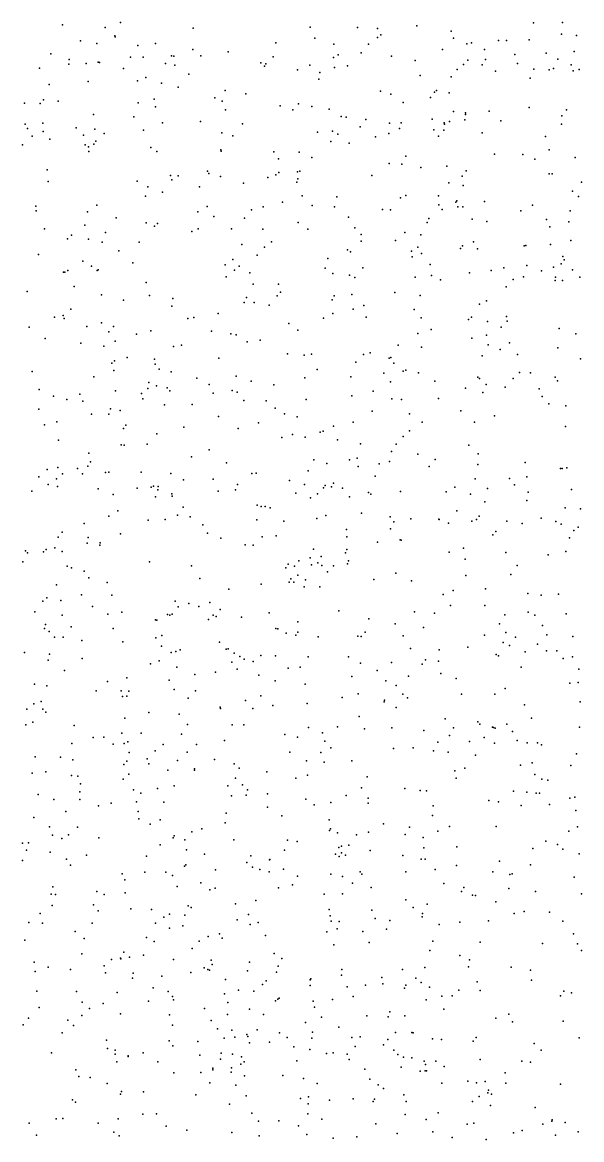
# Model space of a CAD drawing. Extents: x 2 to 99999, y 0 to 49999.
# Drawn here: x 18758 to 25002, y 37509 to 49995 of the extents above; entities that cross this region are included whole.
import ezdxf

# ---------------------------------------------------------------- set-up
doc = ezdxf.new("R2010")
doc.units = 0
doc.header["$MEASUREMENT"] = 0
doc.layers.add('points', color=50, linetype='Continuous')

msp = doc.modelspace()

# ---------------------------------------------------------------- linework, layer by layer
at = {"layer": 'points', "color": 3}
for p in [(19208, 49969, 41), (19855, 49995, 37), (23162, 49958, 53), (24464, 49991, 59), (24789, 49992, 93), (19681, 49938, 77), (19790, 49843, 53), (19795, 49833, 16), (20665, 49929, 19), (21971, 49940, 97), (22499, 49936, 65), (22722, 49925, 76), (22723, 49827, 32), (22760, 49855, 42), (23545, 49897, 81), (24778, 49862, 61), (24944, 49849, 25), (19408, 49787, 0), (19591, 49757, 15), (20048, 49738, 22), (20246, 49760, 4), (21589, 49767, 78), (22022, 49817, 11), (22234, 49753, 7), (22624, 49753, 27), (23573, 49818, 16), (23719, 49754, 38), (23774, 49768, 9), (24075, 49792, 46), (24163, 49794, 17), (24415, 49801, 8), (19077, 49645, 46), (19281, 49580, 93), (19967, 49607, 24), (20107, 49605, 89), (20423, 49622, 19), (20448, 49619, 52), (20663, 49690, 96), (20752, 49621, 3), (21055, 49667, 40), (21560, 49609, 31), (22231, 49603, 100), (22285, 49631, 73), (22539, 49653, 60), (22881, 49619, 78), (23449, 49693, 61), (23732, 49574, 13), (23917, 49690, 85), (23929, 49581, 29), (24256, 49636, 54), (24605, 49650, 27), (24737, 49584, 76), (24919, 49670, 17), (18948, 49484, 6), (19276, 49529, 7), (19471, 49534, 49), (19603, 49549, 82), (19621, 49547, 44), (19888, 49479, 2), (20357, 49534, 8), (20460, 49518, 91), (21420, 49541, 96), (21460, 49507, 41), (21477, 49530, 46), (21831, 49463, 24), (21968, 49518, 35), (22242, 49491, 95), (22388, 49508, 17), (23143, 49568, 87), (23611, 49468, 58), (23682, 49524, 52), (23892, 49519, 3), (24042, 49451, 39), (24286, 49534, 88), (24467, 49471, 64), (24641, 49466, 97), (24689, 49478, 96), (24884, 49520, 72), (24907, 49455, 31), (24976, 49467, 41), (19494, 49334, 8), (20044, 49341, 1), (20136, 49379, 13), (20618, 49417, 70), (22067, 49361, 12), (22079, 49436, 48), (23198, 49401, 11), (23546, 49387, 88), (24429, 49371, 41), (19058, 49302, 14), (20312, 49314, 87), (20499, 49272, 18), (21022, 49235, 89), (21253, 49198, 27), (22756, 49225, 14), (23358, 49215, 89), (23381, 49233, 41), (23522, 49209, 36), (18781, 49093, 35), (18956, 49088, 0), (18996, 49131, 11), (19157, 49114, 21), (20051, 49096, 92), (20228, 49138, 96), (20907, 49152, 25), (20988, 49116, 78), (21842, 49083, 60), (22872, 49192, 41), (23011, 49098, 4), (23315, 49155, 66), (19553, 48966, 30), (20243, 49051, 60), (21026, 49018, 39), (21638, 49063, 95), (21779, 49017, 94), (21990, 49053, 74), (22185, 49025, 71), (23570, 48997, 28), (23704, 48983, 86), (23705, 48967, 42), (23971, 49004, 40), (24415, 49043, 96), (24780, 48950, 13), (24832, 49016, 73), (18790, 48858, 62), (18986, 48867, 13), (20003, 48938, 53), (20322, 48874, 90), (20746, 48887, 5), (21215, 48862, 36), (22317, 48943, 74), (22373, 48937, 56), (22529, 48829, 69), (22593, 48911, 86), (22858, 48867, 24), (22989, 48871, 35), (23335, 48914, 82), (23469, 48873, 19), (23472, 48857, 18), (23526, 48888, 34), (23697, 48904, 49), (24099, 48896, 23), (24778, 48858, 95), (18815, 48808, 72), (18867, 48724, 73), (18991, 48776, 61), (19358, 48816, 45), (19439, 48736, 99), (19568, 48801, 7), (19672, 48752, 51), (20109, 48791, 24), (20986, 48761, 88), (21108, 48726, 19), (22055, 48767, 94), (22221, 48780, 44), (22282, 48747, 66), (22701, 48716, 49), (22848, 48753, 89), (22970, 48808, 4), (23354, 48793, 14), (23405, 48725, 15), (23465, 48789, 70), (23891, 48759, 94), (24599, 48719, 66), (18759, 48625, 44), (19066, 48690, 87), (19460, 48625, 43), (19496, 48603, 3), (19555, 48634, 29), (19577, 48667, 41), (20193, 48597, 11), (22201, 48662, 75), (22407, 48645, 1), (19501, 48551, 19), (20260, 48552, 20), (20975, 48569, 71), (20978, 48556, 24), (21565, 48549, 17), (21617, 48470, 44), (21850, 48543, 17), (21990, 48484, 1), (23039, 48500, 28), (24028, 48522, 18), (24346, 48519, 36), (24480, 48465, 83), (24640, 48570, 74), (24930, 48483, 72), (19036, 48347, 47), (20827, 48332, 27), (21830, 48325, 82), (21855, 48333, 77), (22853, 48416, 20), (22994, 48409, 2), (23208, 48374, 82), (23499, 48387, 70), (23713, 48337, 38), (19047, 48215, 93), (20039, 48219, 90), (20414, 48285, 94), (20426, 48234, 19), (20498, 48281, 3), (20840, 48306, 87), (20970, 48271, 41), (21228, 48197, 88), (21498, 48260, 68), (21590, 48292, 19), (21620, 48317, 63), (21823, 48210, 91), (21834, 48245, 81), (22661, 48285, 66), (23519, 48203, 86), (23668, 48277, 5), (24640, 48303, 29), (24674, 48303, 21), (25002, 48210, 49), (20158, 48156, 9), (20322, 48096, 36), (20737, 48158, 72), (23680, 48173, 96), (24901, 48110, 52), (19591, 47951, 83), (20134, 48053, 71), (21664, 47985, 22), (21884, 48057, 98), (21995, 47949, 62), (22271, 48044, 16), (22979, 48035, 86), (23039, 48061, 70), (23405, 48057, 93), (23409, 47957, 14), (23597, 47984, 11), (23608, 48000, 35), (23917, 47993, 1), (24453, 47953, 15), (24966, 48049, 90), (18907, 47942, 32), (18911, 47887, 16), (19486, 47876, 17), (20718, 47879, 69), (20820, 47938, 86), (20896, 47825, 32), (21318, 47900, 82), (21445, 47935, 78), (22244, 47935, 35), (22780, 47902, 46), (22869, 47899, 45), (23445, 47903, 12), (23621, 47933, 7), (23676, 47935, 56), (24324, 47889, 15), (24874, 47888, 30), (19454, 47729, 75), (19807, 47810, 4), (20141, 47755, 13), (20232, 47718, 88), (20267, 47747, 95), (21237, 47806, 31), (21839, 47757, 60), (22401, 47817, 20), (22469, 47698, 97), (23279, 47759, 46), (23295, 47804, 19), (23779, 47794, 19), (23944, 47768, 20), (24611, 47793, 62), (24649, 47710, 9), (24860, 47765, 60), (19006, 47689, 60), (19262, 47576, 70), (19307, 47616, 90), (19497, 47573, 71), (19688, 47648, 61), (20652, 47657, 59), (20720, 47689, 90), (21094, 47686, 35), (21444, 47685, 21), (21946, 47683, 2), (22541, 47623, 49), (23028, 47648, 58), (23208, 47622, 64), (19650, 47540, 84), (20064, 47538, 96), (21209, 47511, 66), (21463, 47484, 11), (21539, 47543, 28), (22387, 47453, 19), (22542, 47549, 62), (22923, 47556, 89), (23175, 47484, 72), (23649, 47466, 1), (23674, 47496, 64), (23795, 47543, 54), (23841, 47465, 57), (24362, 47497, 62), (24379, 47500, 30), (24656, 47514, 59), (24880, 47556, 75), (18938, 47399, 25), (19433, 47325, 93), (19837, 47441, 51), (21107, 47345, 97), (21379, 47392, 41), (22168, 47355, 85), (22423, 47431, 89), (23101, 47437, 49), (23111, 47373, 74), (23213, 47411, 56), (24792, 47378, 46), (24809, 47343, 23), (19219, 47204, 94), (19234, 47202, 10), (19266, 47222, 0), (19529, 47272, 23), (19593, 47223, 33), (19604, 47229, 33), (19992, 47309, 94), (21023, 47286, 33), (21125, 47224, 27), (21179, 47271, 24), (21299, 47197, 92), (22139, 47248, 87), (22560, 47252, 33), (23311, 47289, 28), (23992, 47221, 58), (24132, 47250, 89), (24391, 47276, 12), (24556, 47218, 87), (24689, 47258, 9), (24773, 47295, 56), (24902, 47229, 78), (20141, 47087, 74), (21034, 47153, 11), (22225, 47188, 50), (22409, 47170, 70), (22472, 47145, 87), (23142, 47148, 3), (23327, 47166, 21), (23426, 47118, 98), (23751, 47196, 68), (24238, 47120, 24), (24352, 47153, 88), (24706, 47110, 86), (24710, 47146, 40), (24787, 47112, 50), (24982, 47149, 90), (18811, 46989, 78), (19337, 47044, 74), (19641, 46950, 15), (21336, 47070, 98), (21617, 47068, 53), (21640, 46978, 71), (22438, 46952, 98), (22918, 46975, 6), (24159, 47040, 27), (19886, 46891, 74), (20177, 46942, 5), (20427, 46823, 14), (20439, 46909, 58), (21233, 46866, 19), (21259, 46921, 92), (21347, 46864, 21), (21514, 46834, 97), (21602, 46938, 76), (22216, 46894, 59), (22238, 46938, 97), (22572, 46830, 16), (23200, 46941, 27), (23862, 46845, 25), (23941, 46883, 88), (19116, 46700, 21), (19214, 46720, 65), (19298, 46789, 75), (20674, 46698, 50), (20945, 46740, 1), (22224, 46741, 79), (22451, 46789, 67), (22598, 46701, 8), (23133, 46787, 44), (23772, 46699, 91), (24162, 46707, 16), (18833, 46587, 10), (19225, 46684, 52), (19479, 46597, 23), (19642, 46636, 37), (19776, 46596, 53), (20604, 46684, 18), (21734, 46629, 23), (22121, 46688, 26), (23211, 46692, 29), (23740, 46673, 36), (23952, 46653, 23), (24105, 46588, 86), (24171, 46657, 99), (24753, 46573, 60), (19013, 46461, 56), (19722, 46536, 42), (20034, 46510, 88), (20192, 46549, 65), (20869, 46544, 97), (21085, 46513, 7), (21145, 46502, 97), (21832, 46555, 19), (23173, 46517, 26), (23323, 46563, 50), (23778, 46464, 92), (23942, 46499, 49), (24939, 46516, 77), (19411, 46409, 55), (19667, 46376, 18), (19796, 46431, 75), (20444, 46373, 48), (20534, 46388, 47), (21268, 46425, 20), (21414, 46442, 86), (22955, 46386, 79), (23216, 46366, 13), (23959, 46392, 2), (24091, 46338, 62), (24197, 46412, 69), (24736, 46359, 18), (19787, 46212, 81), (19928, 46248, 40), (20232, 46232, 27), (20953, 46241, 5), (21719, 46292, 8), (21906, 46275, 16), (21988, 46286, 34), (22567, 46285, 2), (22641, 46301, 64), (22852, 46244, 97), (22872, 46251, 1), (23893, 46267, 79), (24288, 46285, 89), (24991, 46234, 36), (18866, 46092, 44), (19757, 46187, 87), (19780, 46104, 44), (20241, 46176, 65), (20287, 46119, 5), (20421, 46090, 13), (22051, 46114, 1), (22481, 46197, 40), (22795, 46076, 17), (22907, 46187, 32), (23009, 46098, 90), (23038, 46107, 67), (23180, 46078, 94), (24310, 46081, 95), (24433, 46077, 64), (19557, 46032, 84), (20170, 45970, 55), (20706, 46020, 85), (21146, 46040, 25), (21311, 45985, 87), (21912, 46023, 25), (22426, 46034, 57), (22868, 45976, 30), (23363, 45984, 22), (23842, 46029, 84), (23862, 46015, 23), (24239, 46016, 49), (24708, 46029, 85), (24734, 45990, 26), (18946, 45894, 59), (19401, 45840, 30), (19797, 45876, 20), (20090, 45849, 56), (20160, 45903, 52), (20254, 45934, 5), (20374, 45909, 82), (20404, 45876, 37), (20842, 45948, 36), (20887, 45852, 12), (21100, 45882, 24), (21158, 45863, 43), (21564, 45946, 93), (22676, 45873, 75), (23704, 45906, 54), (23901, 45860, 14), (23935, 45947, 49), (24148, 45918, 58), (24528, 45898, 25), (19107, 45817, 12), (19255, 45780, 23), (19435, 45762, 99), (20102, 45787, 57), (20345, 45720, 41), (20654, 45723, 72), (21230, 45770, 55), (21480, 45766, 1), (21925, 45780, 47), (22438, 45822, 21), (22883, 45786, 21), (22990, 45779, 24), (23403, 45790, 26), (24562, 45813, 54), (24636, 45731, 13), (24827, 45710, 1), (18944, 45671, 69), (19530, 45618, 46), (19723, 45616, 25), (19743, 45676, 86), (19850, 45658, 94), (20949, 45592, 15), (21581, 45684, 84), (21686, 45620, 67), (21828, 45586, 26), (22665, 45650, 28), (23079, 45621, 87), (23653, 45652, 91), (24030, 45597, 81), (19006, 45498, 24), (19143, 45532, 78), (19887, 45457, 21), (19915, 45492, 48), (20560, 45473, 97), (21166, 45457, 84), (21393, 45521, 84), (22232, 45484, 76), (22452, 45528, 24), (23221, 45526, 55), (23807, 45528, 84), (24823, 45479, 11), (19160, 45326, 25), (20258, 45398, 21), (21655, 45355, 66), (21775, 45390, 59), (21917, 45360, 80), (22083, 45416, 48), (22117, 45426, 67), (22275, 45328, 7), (23009, 45367, 84), (23079, 45430, 85), (19862, 45275, 6), (19896, 45271, 54), (20150, 45283, 64), (20844, 45218, 21), (22535, 45284, 58), (22878, 45200, 33), (22931, 45282, 46), (23742, 45270, 87), (19500, 45181, 3), (19518, 45085, 35), (20647, 45140, 83), (22013, 45108, 55), (22409, 45108, 26), (22497, 45124, 22), (22856, 45089, 49), (23172, 45171, 10), (23368, 45109, 35), (23847, 45173, 40), (24371, 45076, 62), (19035, 44997, 4), (19155, 45019, 8), (19206, 44950, 20), (19374, 45010, 35), (19429, 44950, 93), (19488, 45035, 98), (19688, 44964, 14), (19725, 44968, 60), (20083, 44969, 85), (20416, 44952, 85), (21036, 45072, 53), (21320, 44955, 47), (21369, 44959, 38), (21948, 44983, 77), (22156, 45064, 80), (22508, 45031, 45), (22742, 45062, 90), (23299, 45031, 38), (23842, 45054, 89), (24765, 45011, 72), (24785, 45010, 71), (24836, 45018, 57), (18941, 44917, 22), (19048, 44829, 54), (19140, 44894, 72), (20558, 44884, 72), (20890, 44891, 76), (21161, 44829, 71), (21739, 44874, 78), (21907, 44829, 44), (22232, 44844, 72), (22698, 44922, 91), (23815, 44895, 53), (24197, 44899, 93), (24392, 44916, 30), (18864, 44756, 99), (19150, 44810, 72), (19604, 44781, 35), (19771, 44718, 66), (20041, 44790, 73), (20195, 44801, 50), (20221, 44811, 0), (20269, 44771, 14), (20275, 44808, 33), (20428, 44728, 15), (20944, 44757, 24), (21138, 44770, 99), (21810, 44734, 10), (22054, 44726, 52), (22120, 44794, 39), (22140, 44819, 30), (22209, 44805, 73), (22332, 44788, 22), (22623, 44741, 81), (22650, 44722, 16), (22980, 44751, 25), (23489, 44750, 88), (23585, 44799, 75), (23762, 44723, 18), (23951, 44784, 60), (24254, 44825, 45), (24406, 44743, 11), (24890, 44776, 88), (20243, 44693, 57), (20432, 44699, 36), (20555, 44578, 81), (21380, 44601, 99), (21423, 44584, 84), (21469, 44583, 68), (21975, 44680, 78), (22410, 44693, 42), (23921, 44636, 9), (24392, 44652, 79), (19722, 44477, 4), (19825, 44537, 13), (20491, 44489, 94), (20631, 44469, 58), (21526, 44569, 12), (22046, 44452, 66), (22146, 44485, 35), (22546, 44512, 18), (22864, 44468, 26), (23608, 44535, 42), (23857, 44475, 65), (24551, 44453, 50), (24819, 44568, 31), (24990, 44559, 3), (19449, 44393, 100), (20161, 44432, 15), (20351, 44440, 94), (20774, 44379, 29), (21375, 44436, 73), (21679, 44421, 97), (22376, 44327, 22), (22870, 44334, 70), (22905, 44414, 97), (23097, 44446, 33), (23408, 44442, 74), (23411, 44441, 41), (23515, 44398, 62), (23776, 44421, 98), (23827, 44440, 59), (24166, 44419, 48), (24339, 44394, 92), (24714, 44418, 85), (24774, 44386, 90), (24962, 44354, 96), (19159, 44242, 16), (19204, 44297, 4), (19493, 44239, 25), (19854, 44281, 18), (20826, 44288, 44), (20974, 44230, 11), (21436, 44247, 85), (21593, 44256, 3), (22379, 44247, 55), (22977, 44211, 54), (22988, 44210, 38), (24011, 44267, 10), (24043, 44304, 68), (24866, 44236, 62), (24915, 44317, 67), (18795, 44090, 16), (18993, 44079, 69), (19024, 44103, 61), (19119, 44122, 98), (19202, 44080, 10), (19482, 44175, 44), (19624, 44154, 36), (19628, 44179, 3), (21246, 44158, 41), (21334, 44152, 13), (22010, 44109, 8), (22381, 44104, 64), (22725, 44187, 65), (23524, 44076, 97), (23685, 44119, 42), (24826, 44081, 80), (18762, 43966, 79), (18814, 44067, 45), (20179, 43965, 11), (21845, 43978, 81), (21972, 44011, 16), (22056, 43955, 20), (22094, 44027, 56), (22367, 44066, 26), (22400, 43976, 86), (23702, 43997, 21), (24156, 44069, 59), (24630, 44046, 80), (19257, 43919, 58), (19306, 43901, 89), (19450, 43862, 29), (20646, 43921, 47), (21701, 43901, 68), (21726, 43942, 79), (21795, 43917, 18), (21985, 43934, 46), (22103, 43927, 51), (22165, 43856, 94), (22232, 43921, 46), (22390, 43943, 71), (22927, 43840, 30), (24281, 43924, 87), (19140, 43710, 97), (19500, 43786, 86), (19706, 43735, 40), (20740, 43780, 74), (21426, 43717, 27), (21737, 43739, 40), (21756, 43777, 84), (21788, 43739, 81), (21833, 43818, 23), (21921, 43767, 60), (22681, 43770, 65), (23104, 43754, 19), (23711, 43815, 5), (24213, 43825, 35), (19420, 43596, 14), (19757, 43595, 10), (21065, 43659, 96), (21904, 43687, 47), (22079, 43688, 96), (23457, 43602, 33), (23568, 43647, 60), (23930, 43663, 43), (24400, 43611, 75), (24549, 43593, 73), (24745, 43605, 38), (18988, 43525, 94), (19030, 43564, 32), (19188, 43536, 41), (19540, 43468, 68), (20463, 43528, 24), (20496, 43464, 71), (20616, 43500, 98), (20727, 43467, 8), (20851, 43511, 74), (23539, 43478, 49), (23923, 43477, 83), (18897, 43409, 70), (19203, 43372, 22), (19714, 43382, 87), (19869, 43403, 50), (20379, 43376, 49), (20405, 43371, 9), (20431, 43380, 59), (20890, 43371, 96), (20922, 43355, 26), (20968, 43432, 16), (21204, 43347, 68), (21515, 43395, 9), (22292, 43417, 24), (22628, 43330, 34), (23138, 43408, 80), (23358, 43394, 0), (24145, 43375, 50), (24406, 43404, 58), (24478, 43370, 40), (24830, 43384, 57), (19006, 43220, 62), (19015, 43267, 76), (19303, 43241, 22), (19771, 43221, 39), (20244, 43319, 83), (20259, 43315, 92), (20838, 43323, 10), (21588, 43221, 51), (21612, 43219, 75), (21834, 43294, 6), (22919, 43273, 29), (23235, 43232, 84), (24087, 43274, 71), (24567, 43253, 42), (19057, 43189, 75), (19117, 43124, 8), (19215, 43124, 99), (19422, 43089, 58), (20248, 43116, 21), (20314, 43144, 92), (21704, 43168, 69), (21811, 43145, 65), (21833, 43181, 7), (22061, 43128, 57), (22504, 43134, 83), (22539, 43131, 86), (22587, 43181, 80), (23009, 43139, 34), (23918, 43146, 24), (24156, 43178, 9), (24263, 43124, 78), (24612, 43149, 43), (24905, 43131, 96), (18781, 42952, 59), (19880, 43071, 16), (20312, 43023, 76), (20418, 42954, 41), (20470, 42964, 70), (20520, 42983, 4), (20958, 43068, 34), (21035, 42991, 56), (21055, 42994, 58), (23092, 42996, 6), (23413, 42983, 59), (23730, 43013, 93), (24127, 43063, 36), (24196, 43030, 62), (24373, 42960, 49), (24511, 43048, 56), (24611, 42973, 69), (24725, 42972, 57), (19045, 42869, 77), (19060, 42933, 89), (19425, 42886, 44), (20284, 42860, 74), (21098, 42845, 63), (21122, 42944, 47), (21185, 42910, 67), (21236, 42879, 93), (21336, 42851, 51), (21420, 42921, 86), (21585, 42915, 11), (21948, 42905, 44), (22400, 42906, 12), (22534, 42834, 52), (22878, 42841, 72), (23258, 42871, 87), (23405, 42855, 86), (24048, 42929, 25), (24075, 42916, 39), (24797, 42885, 6), (24902, 42904, 49), (19227, 42752, 49), (20190, 42826, 73), (20484, 42790, 45), (20683, 42708, 82), (20915, 42733, 60), (21156, 42767, 9), (21725, 42777, 42), (21860, 42791, 66), (22719, 42752, 78), (23223, 42823, 43), (23431, 42718, 70), (24326, 42790, 61), (24972, 42768, 47), (18893, 42600, 87), (19033, 42579, 19), (19707, 42630, 45), (19923, 42670, 68), (20399, 42643, 44), (21400, 42701, 45), (21580, 42636, 94), (21916, 42601, 72), (22438, 42685, 45), (22815, 42637, 74), (22933, 42583, 38), (23069, 42689, 84), (23601, 42661, 33), (24869, 42610, 16), (24963, 42616, 75), (19584, 42525, 95), (19863, 42524, 47), (19876, 42463, 22), (19924, 42466, 88), (19946, 42522, 55), (20452, 42540, 35), (20690, 42526, 54), (21419, 42469, 13), (22509, 42491, 23), (23005, 42487, 72), (23660, 42487, 32), (24033, 42488, 20), (24148, 42550, 47), (18885, 42381, 4), (18970, 42407, 16), (20611, 42444, 66), (20966, 42344, 98), (20971, 42329, 57), (21248, 42417, 65), (21330, 42329, 55), (21556, 42359, 36), (21939, 42384, 23), (22330, 42452, 49), (22799, 42403, 82), (22803, 42422, 37), (22932, 42338, 30), (23058, 42445, 39), (24365, 42370, 73), (24985, 42400, 36), (18807, 42319, 77), (18987, 42320, 79), (19020, 42285, 69), (19901, 42221, 41), (20169, 42284, 26), (20510, 42265, 12), (22519, 42237, 10), (23479, 42212, 72), (24441, 42220, 23), (18798, 42143, 5), (18877, 42173, 82), (19338, 42137, 62), (20603, 42148, 71), (21100, 42146, 68), (21232, 42146, 34), (21953, 42116, 44), (22277, 42123, 55), (22577, 42101, 38), (22882, 42112, 53), (23242, 42082, 44), (23572, 42111, 88), (23845, 42177, 20), (23866, 42152, 19), (24008, 42118, 66), (24018, 42115, 95), (24036, 42109, 6), (24168, 42153, 45), (24978, 42117, 92), (19549, 42004, 61), (19667, 42006, 26), (19868, 42052, 27), (19937, 41956, 83), (20086, 42052, 30), (20535, 42040, 92), (21016, 41969, 50), (21688, 42037, 83), (21831, 42007, 72), (22109, 42055, 54), (22137, 41961, 18), (23526, 42027, 51), (23752, 41960, 99), (23913, 42004, 93), (24232, 42069, 39), (24281, 41968, 90), (19311, 41936, 35), (19772, 41928, 92), (19893, 41938, 77), (19949, 41836, 33), (20242, 41855, 25), (20332, 41924, 43), (20598, 41841, 84), (20703, 41926, 25), (21745, 41839, 22), (22092, 41835, 37), (22201, 41886, 5), (22902, 41882, 28), (23121, 41887, 35), (23348, 41854, 95), (23398, 41951, 56), (23512, 41838, 86), (24030, 41939, 89), (24393, 41944, 76), (24509, 41942, 59), (24556, 41920, 54), (18900, 41786, 6), (19185, 41783, 77), (19320, 41752, 0), (19925, 41737, 4), (20152, 41765, 49), (20170, 41709, 45), (20489, 41748, 45), (20902, 41756, 31), (21123, 41708, 47), (21930, 41743, 11), (22127, 41728, 10), (22436, 41743, 31), (23818, 41806, 75), (24449, 41720, 64), (24946, 41822, 66), (18867, 41603, 86), (19021, 41619, 12), (19891, 41702, 37), (19946, 41594, 56), (20383, 41637, 81), (20679, 41652, 31), (20679, 41639, 12), (21180, 41660, 88), (21488, 41618, 7), (21942, 41582, 43), (23586, 41632, 21), (23699, 41661, 62), (24318, 41693, 16), (24480, 41591, 19), (24880, 41692, 31), (19308, 41577, 69), (19378, 41570, 23), (19406, 41485, 46), (19882, 41536, 24), (20452, 41462, 54), (21052, 41462, 18), (21137, 41548, 4), (21216, 41475, 70), (21810, 41547, 62), (22609, 41562, 51), (23603, 41549, 24), (24558, 41536, 67), (24625, 41527, 83), (18934, 41365, 59), (19399, 41395, 92), (19998, 41419, 88), (20080, 41383, 60), (20266, 41435, 45), (21094, 41352, 47), (21256, 41360, 19), (21270, 41418, 36), (21494, 41373, 11), (22375, 41356, 61), (22543, 41440, 74), (23027, 41434, 17), (23200, 41410, 74), (23272, 41406, 65), (24242, 41405, 96), (24392, 41391, 16), (24495, 41380, 39), (24531, 41380, 47), (24928, 41338, 22), (19111, 41312, 22), (19400, 41309, 42), (19607, 41240, 84), (19751, 41271, 5), (20034, 41285, 91), (20339, 41280, 34), (21494, 41224, 96), (21924, 41313, 11), (22015, 41249, 47), (22204, 41277, 44), (22618, 41270, 47), (22619, 41326, 89), (23343, 41239, 24), (23968, 41298, 47), (24073, 41286, 80), (24329, 41242, 88), (24645, 41254, 98), (24870, 41326, 72), (18885, 41109, 47), (19242, 41178, 67), (20050, 41177, 45), (20057, 41094, 49), (20297, 41083, 72), (21035, 41159, 1), (21655, 41129, 54), (22185, 41083, 31), (23339, 41131, 65), (24937, 41187, 66), (19060, 41005, 68), (19375, 41000, 6), (20184, 41035, 47), (20762, 40981, 44), (21024, 41051, 12), (22187, 40964, 12), (22200, 40984, 94), (22790, 41040, 40), (23081, 41002, 33), (23395, 40958, 84), (23527, 41010, 26), (24048, 41009, 38), (24860, 40957, 33), (24956, 41004, 32), (19095, 40913, 72), (19198, 40874, 82), (19275, 40915, 32), (19613, 40881, 44), (20441, 40881, 83), (20453, 40903, 89), (20573, 40860, 0), (20652, 40950, 71), (21120, 40858, 84), (21718, 40857, 44), (21825, 40842, 57), (22275, 40938, 62), (22489, 40917, 74), (22621, 40944, 59), (23032, 40920, 1), (23233, 40884, 55), (24603, 40843, 85), (18758, 40822, 20), (18805, 40746, 0), (18828, 40826, 0), (19067, 40720, 7), (20295, 40802, 63), (20589, 40749, 91), (21686, 40745, 10), (22292, 40773, 65), (22320, 40790, 5), (22323, 40716, 80), (22404, 40801, 44), (22640, 40741, 71), (23242, 40769, 94), (23610, 40781, 96), (24457, 40763, 10), (24732, 40808, 31), (24791, 40754, 46), (24974, 40705, 73), (18758, 40629, 3), (19252, 40642, 39), (19474, 40688, 19), (20143, 40677, 64), (20583, 40580, 43), (20790, 40700, 14), (21266, 40607, 72), (21309, 40682, 54), (21516, 40636, 42), (21522, 40641, 80), (22253, 40700, 96), (22296, 40672, 80), (22365, 40690, 92), (23005, 40686, 22), (23211, 40642, 68), (23257, 40642, 73), (24087, 40623, 63), (24433, 40581, 43), (19295, 40575, 84), (19872, 40481, 52), (20126, 40500, 9), (20361, 40498, 17), (20435, 40460, 94), (20570, 40565, 25), (20916, 40524, 48), (21329, 40556, 27), (21410, 40528, 40), (21513, 40501, 7), (21672, 40530, 44), (21831, 40455, 49), (22202, 40477, 12), (22528, 40502, 15), (22549, 40475, 41), (23040, 40501, 55), (23366, 40528, 79), (23605, 40574, 88), (24011, 40501, 88), (24201, 40474, 76), (24227, 40478, 15), (19097, 40334, 22), (19904, 40411, 21), (20486, 40339, 43), (20751, 40378, 25), (21776, 40358, 35), (22331, 40451, 58), (22443, 40375, 53), (23464, 40372, 13), (24919, 40444, 24), (19081, 40252, 1), (19129, 40247, 62), (19590, 40282, 46), (19671, 40247, 70), (19907, 40267, 81), (20853, 40302, 3), (20909, 40319, 14), (21618, 40322, 90), (22126, 40253, 55), (22331, 40257, 53), (22651, 40327, 80), (23662, 40281, 72), (23688, 40328, 86), (23784, 40241, 39), (23818, 40236, 72), (24191, 40315, 35), (24487, 40281, 67), (25002, 40256, 31), (19090, 40124, 22), (19553, 40133, 88), (19969, 40087, 47), (20199, 40081, 21), (20608, 40123, 62), (20643, 40103, 66), (21139, 40143, 56), (21365, 40183, 36), (22184, 40081, 46), (23038, 40189, 23), (23120, 40103, 25), (23278, 40142, 25), (24043, 40167, 77), (18956, 40036, 32), (19604, 40067, 8), (20339, 39997, 11), (20402, 40029, 60), (20572, 40019, 48), (21155, 39967, 9), (21283, 40025, 45), (22195, 40009, 30), (22659, 40075, 55), (22699, 39980, 49), (22861, 39959, 39), (23222, 39998, 17), (23226, 40036, 98), (24250, 40037, 61), (24360, 40057, 76), (24645, 40053, 34), (18829, 39936, 95), (18982, 39928, 97), (19347, 39834, 41), (19539, 39930, 93), (20245, 39927, 48), (20400, 39873, 84), (20550, 39900, 41), (21302, 39913, 5), (21390, 39934, 83), (22156, 39831, 21), (22207, 39950, 28), (22274, 39865, 89), (22297, 39947, 8), (22561, 39836, 56), (22825, 39862, 86), (23413, 39913, 9), (23643, 39940, 26), (23961, 39954, 78), (24792, 39951, 80), (18786, 39739, 8), (19447, 39756, 23), (20144, 39767, 5), (20228, 39725, 96), (20734, 39729, 46), (20833, 39778, 2), (20958, 39810, 93), (20988, 39762, 14), (21471, 39792, 35), (22632, 39713, 60), (23341, 39728, 75), (23870, 39717, 12), (24911, 39810, 90), (19421, 39587, 6), (19892, 39606, 81), (20653, 39646, 35), (21571, 39588, 41), (22237, 39685, 85), (23307, 39622, 3), (24566, 39703, 11), (24957, 39699, 1), (25000, 39623, 8), (18889, 39494, 71), (19755, 39524, 23), (19854, 39536, 32), (19859, 39529, 66), (19955, 39550, 38), (20112, 39571, 79), (20445, 39522, 70), (20866, 39515, 96), (20878, 39467, 49), (21296, 39491, 19), (21655, 39532, 8), (23644, 39568, 78), (23750, 39518, 89), (18901, 39388, 29), (19048, 39435, 12), (19295, 39411, 61), (19671, 39452, 57), (19687, 39375, 50), (19994, 39369, 11), (20317, 39337, 83), (20641, 39377, 47), (20787, 39429, 31), (20830, 39411, 18), (20848, 39405, 32), (21270, 39394, 3), (21594, 39381, 23), (21614, 39446, 77), (22320, 39349, 17), (22326, 39410, 36), (23001, 39412, 16), (23250, 39432, 90), (23739, 39441, 11), (24214, 39438, 71), (24433, 39405, 84), (19988, 39315, 19), (21025, 39300, 56), (21441, 39244, 76), (21481, 39283, 58), (21971, 39233, 90), (21973, 39296, 93), (21978, 39307, 58), (22384, 39218, 12), (22588, 39236, 2), (22773, 39323, 84), (22784, 39251, 91), (23039, 39235, 21), (23153, 39313, 77), (23211, 39266, 48), (23303, 39214, 65), (23837, 39273, 8), (24444, 39293, 32), (18921, 39168, 100), (19362, 39163, 69), (19816, 39154, 47), (20218, 39206, 88), (20386, 39163, 63), (20435, 39109, 45), (21014, 39140, 77), (21173, 39178, 93), (21344, 39168, 10), (21627, 39089, 39), (22450, 39108, 49), (23025, 39203, 92), (23441, 39111, 24), (23555, 39115, 52), (23631, 39180, 56), (23870, 39176, 66), (24767, 39116, 5), (24803, 39167, 69), (24889, 39148, 33), (18947, 38985, 79), (19425, 39047, 84), (19507, 38975, 79), (19662, 39032, 69), (20165, 39056, 3), (20447, 39072, 42), (20793, 38975, 77), (21053, 39042, 56), (21295, 38968, 5), (21585, 39061, 85), (21609, 39079, 83), (22004, 39058, 26), (22020, 38989, 59), (22221, 39074, 98), (23266, 39072, 62), (23465, 38966, 45), (18826, 38868, 74), (19266, 38845, 14), (19424, 38897, 54), (19853, 38914, 10), (20401, 38905, 36), (20865, 38842, 12), (21050, 38907, 81), (21450, 38907, 82), (22099, 38877, 29), (22604, 38894, 76), (22844, 38882, 10), (22862, 38939, 71), (23030, 38892, 36), (24044, 38868, 70), (24191, 38910, 74), (24796, 38835, 48), (18768, 38793, 1), (19329, 38784, 31), (20436, 38788, 38), (20937, 38746, 32), (21097, 38732, 69), (21379, 38738, 66), (21919, 38817, 94), (21996, 38710, 28), (22292, 38766, 75), (24230, 38825, 34), (19204, 38701, 72), (19696, 38620, 16), (20396, 38614, 11), (20719, 38605, 33), (21012, 38644, 6), (21132, 38653, 95), (21264, 38685, 41), (21277, 38663, 91), (21293, 38591, 30), (21518, 38598, 87), (21630, 38703, 4), (21713, 38651, 87), (21990, 38643, 22), (22435, 38650, 30), (22529, 38658, 13), (22837, 38628, 65), (22924, 38705, 12), (23107, 38705, 67), (23122, 38701, 98), (23336, 38635, 84), (23436, 38629, 0), (23791, 38609, 23), (23826, 38651, 6), (24471, 38584, 13), (24974, 38648, 10), (19082, 38478, 10), (19708, 38526, 27), (19793, 38510, 0), (19796, 38466, 18), (20106, 38479, 20), (20437, 38559, 77), (20976, 38476, 19), (21105, 38463, 81), (21790, 38548, 76), (21967, 38518, 47), (22152, 38471, 24), (22228, 38478, 94), (22384, 38463, 67), (22473, 38551, 98), (22790, 38570, 51), (22906, 38509, 31), (22949, 38461, 64), (24550, 38511, 47), (19812, 38379, 63), (19939, 38444, 87), (19941, 38437, 68), (20269, 38379, 66), (20741, 38453, 94), (20972, 38408, 2), (21198, 38353, 84), (21206, 38435, 35), (21235, 38378, 80), (21824, 38390, 38), (22407, 38404, 83), (23014, 38432, 22), (23106, 38423, 77), (23243, 38388, 72), (23259, 38350, 34), (23374, 38385, 26), (23871, 38405, 31), (24335, 38388, 71), (24432, 38376, 32), (19357, 38289, 80), (19387, 38215, 31), (20451, 38255, 17), (20752, 38258, 22), (20884, 38307, 36), (20884, 38290, 84), (21088, 38262, 10), (21093, 38311, 27), (21238, 38224, 7), (21667, 38227, 19), (22583, 38296, 98), (22987, 38318, 6), (23198, 38274, 56), (23255, 38278, 87), (23272, 38280, 68), (23467, 38328, 25), (24148, 38254, 63), (19514, 38204, 54), (19705, 38136, 82), (20851, 38144, 16), (21142, 38119, 66), (21896, 38194, 35), (22048, 38137, 59), (22636, 38184, 81), (22729, 38123, 34), (23440, 38139, 17), (23732, 38163, 29), (23830, 38145, 66), (23927, 38158, 23), (24155, 38139, 47), (24765, 38131, 15), (19855, 38017, 15), (19865, 38047, 8), (20111, 38042, 19), (20694, 38010, 83), (21257, 37998, 45), (21865, 37970, 2), (21954, 37989, 74), (22453, 37967, 14), (22689, 37962, 99), (22790, 38081, 97), (23019, 38009, 57), (23857, 37991, 30), (23954, 38033, 37), (23961, 38063, 61), (23997, 38016, 26), (19317, 37954, 1), (19351, 37929, 81), (21071, 37906, 50), (21949, 37910, 43), (22186, 37952, 46), (22675, 37937, 88), (23044, 37937, 16), (23784, 37935, 58), (23986, 37892, 96), (24484, 37867, 44), (19135, 37741, 35), (19211, 37746, 11), (19828, 37740, 58), (20104, 37794, 4), (20256, 37797, 49), (21320, 37805, 9), (21393, 37715, 45), (21622, 37721, 68), (21946, 37796, 99), (22101, 37739, 31), (23033, 37791, 51), (23268, 37734, 2), (23401, 37808, 43), (24671, 37717, 14), (24674, 37730, 20), (18834, 37694, 24), (19605, 37692, 97), (19780, 37594, 30), (20364, 37659, 99), (20594, 37616, 35), (21097, 37588, 82), (21841, 37663, 29), (22706, 37685, 82), (23342, 37596, 50), (23725, 37681, 33), (23797, 37695, 30), (24243, 37585, 66), (24337, 37613, 31), (24570, 37684, 62), (24819, 37701, 27), (24964, 37598, 97), (18916, 37559, 34), (19840, 37551, 61), (21401, 37551, 98), (21935, 37568, 65), (22230, 37526, 18), (22493, 37539, 40), (22942, 37579, 57), (23557, 37534, 43), (23937, 37509, 56), (24710, 37558, 96)]:
    msp.add_point(p, dxfattribs=at)

doc.saveas('drawing.dxf')
